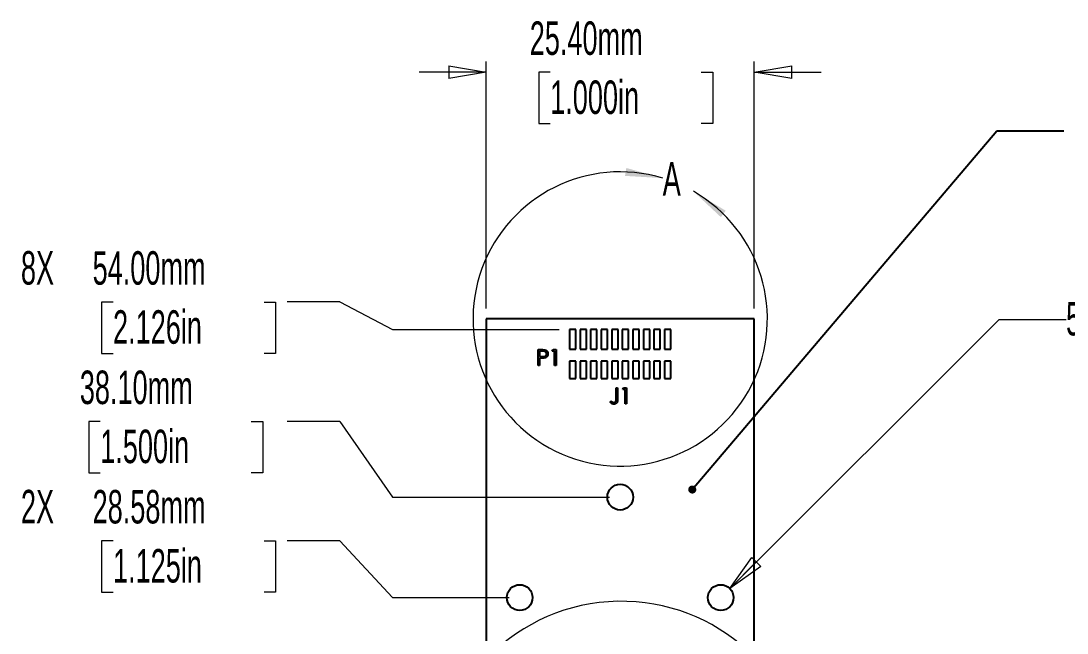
# Model space of a CAD drawing. Header units: millimetres. Extents: x 11 to 423, y -53 to 270.
# Drawn here: x 162.8 to 261.9, y 137.6 to 195.6 of the extents above; entities that cross this region are included whole.
import ezdxf

# ---------------------------------------------------------------- set-up
doc = ezdxf.new("R2010")
doc.units = ezdxf.units.MM
doc.styles.add('SLDTEXTSTYLE0', font='TXT', dxfattribs={"width": 0.605})
doc.dimstyles.new('SLDDIMSTYLE1', dxfattribs={"dimtxt": 3.175, "dimasz": 3.556, "dimexe": 0, "dimexo": 0.0625, "dimgap": 0.79375, "dimtad": 0, "dimtih": 1, "dimtoh": 1, "dimrnd": 1e-09, "dimzin": 12, "dimdsep": 46, "dimtxsty": 'SLDTEXTSTYLE0', "dimblk1": 'NONE', "dimblk2": 'NONE', "dimsah": 1, "dimcen": 0.09, "dimadec": 0, "dimazin": 3, "dimtfac": 1, "dimtofl": 0, "dimtmove": 0, "dimatfit": 3, "dimldrblk": 'NONE', "dimfxl": 1, "dimfrac": 2, "dimtolj": 1, "dimtzin": 12, "dimarcsym": 0})
doc.dimstyles.new('SLDDIMSTYLE2', dxfattribs={"dimtxt": 3.175, "dimasz": 3.556, "dimexe": 0, "dimexo": 0.0625, "dimgap": 0.79375, "dimtad": 0, "dimtih": 1, "dimtoh": 1, "dimrnd": 1e-09, "dimzin": 4, "dimdsep": 46, "dimtxsty": 'SLDTEXTSTYLE0', "dimblk1": 'NONE', "dimblk2": 'NONE', "dimsah": 1, "dimcen": 0.09, "dimadec": 0, "dimazin": 1, "dimtfac": 1, "dimtofl": 0, "dimtmove": 0, "dimatfit": 3, "dimldrblk": 'NONE', "dimfxl": 1, "dimfrac": 2, "dimtolj": 1, "dimtzin": 12, "dimarcsym": 0})
doc.dimstyles.new('SLDDIMSTYLE3', dxfattribs={"dimtxt": 3.175, "dimasz": 3.556, "dimexe": 0, "dimexo": 0.0625, "dimgap": 0.79375, "dimtad": 0, "dimtih": 1, "dimtoh": 1, "dimrnd": 1e-09, "dimzin": 4, "dimdsep": 46, "dimtxsty": 'SLDTEXTSTYLE0', "dimblk1": 'NONE', "dimblk2": 'NONE', "dimsah": 1, "dimcen": 0.09, "dimadec": 0, "dimazin": 1, "dimtfac": 1, "dimtofl": 0, "dimtmove": 0, "dimatfit": 3, "dimldrblk": 'NONE', "dimfxl": 1, "dimfrac": 2, "dimtolj": 1, "dimtzin": 12, "dimarcsym": 0})
doc.dimstyles.new('SLDDIMSTYLE4', dxfattribs={"dimtxt": 3.175, "dimasz": 3.556, "dimexe": 0, "dimexo": 0.0625, "dimgap": 0.79375, "dimtad": 0, "dimtih": 1, "dimtoh": 1, "dimrnd": 1e-09, "dimzin": 4, "dimdsep": 46, "dimtxsty": 'SLDTEXTSTYLE0', "dimblk1": 'CLOSED', "dimblk2": 'CLOSED', "dimsah": 1, "dimcen": 0.09, "dimadec": 0, "dimazin": 1, "dimtfac": 1, "dimtmove": 0, "dimatfit": 0, "dimldrblk": 'CLOSED', "dimfxl": 1, "dimfrac": 2, "dimtolj": 1, "dimtzin": 12, "dimarcsym": 0})
doc.dimstyles.new('SLDDIMSTYLE5', dxfattribs={"dimtxt": 3.175, "dimasz": 3.556, "dimexe": 0, "dimexo": 0.0625, "dimgap": 0.79375, "dimtad": 0, "dimtih": 1, "dimtoh": 1, "dimdec": 4, "dimrnd": 1e-09, "dimzin": 12, "dimdsep": 46, "dimtxsty": 'SLDTEXTSTYLE0', "dimblk1": 'NONE', "dimblk2": 'CLOSED', "dimsah": 1, "dimcen": 0, "dimadec": 0, "dimazin": 3, "dimtfac": 1, "dimtmove": 0, "dimatfit": 3, "dimldrblk": 'NONE', "dimfxl": 1, "dimfrac": 2, "dimtolj": 1, "dimtzin": 12, "dimarcsym": 0})
doc.dimstyles.new('SLDDIMSTYLE6', dxfattribs={"dimtxt": 0.18, "dimasz": 0.762, "dimexe": 0, "dimexo": 0.0625, "dimgap": 0, "dimtad": 0, "dimtih": 1, "dimtoh": 1, "dimdec": 0, "dimrnd": 1e-09, "dimzin": 0, "dimdsep": 46, "dimtxsty": 'Standard', "dimblk1": 'DOT', "dimblk2": 'DOT', "dimsah": 1, "dimcen": 0.09, "dimadec": 0, "dimazin": 0, "dimtfac": 0.762, "dimtdec": 0, "dimtofl": 0, "dimtmove": 0, "dimatfit": 3, "dimldrblk": 'DOT', "dimfxl": 1, "dimfrac": 2, "dimtolj": 1, "dimtzin": 0, "dimarcsym": 0})

# ---------------------------------------------------------------- blocks, each defined once
blk = doc.blocks.new('_D_7')
at = {"color": 7, "linetype": 'Continuous', "lineweight": 18}
for p, q in [((171.499, 146.318), (170.408, 146.318)), ((170.408, 146.318), (170.408, 141.445)), ((185.809, 146.318), (186.9, 146.318)), ((186.9, 146.318), (186.9, 141.445)), ((192.992, 146.323), (187.992, 146.323)), ((192.992, 146.323), (197.992, 140.933)), ((170.408, 141.445), (171.499, 141.445)), ((186.9, 141.445), (185.809, 141.445)), ((197.992, 140.933), (209.045, 140.933))]:
    blk.add_line(p, q, dxfattribs=at)
at = {"color": 7, "linetype": 'Continuous', "lineweight": 18, "char_height": 3.175, "attachment_point": 1, "style": 'SLDTEXTSTYLE0'}
for s, insert in [('2X', (162.768, 151.147)), ('28.58mm', (169.563, 151.139)), ('1.125in', (171.499, 145.538))]:
    blk.add_mtext(s, dxfattribs=dict(at, insert=insert))
blk = doc.blocks.new('_NONE')
blk = doc.blocks.new('_D_8')
at = {"color": 7, "linetype": 'Continuous', "lineweight": 18}
for p, q in [((170.286, 157.64), (169.195, 157.64)), ((169.195, 157.64), (169.195, 152.767)), ((184.596, 157.64), (185.687, 157.64)), ((185.687, 157.64), (185.687, 152.767)), ((192.992, 157.644), (187.992, 157.644)), ((192.992, 157.644), (197.992, 150.458)), ((169.195, 152.767), (170.286, 152.767)), ((185.687, 152.767), (184.596, 152.767)), ((197.992, 150.458), (218.57, 150.458))]:
    blk.add_line(p, q, dxfattribs=at)
at = {"color": 7, "linetype": 'Continuous', "lineweight": 18, "char_height": 3.175, "attachment_point": 1, "style": 'SLDTEXTSTYLE0'}
for s, insert in [('38.10mm', (168.351, 162.46)), ('1.500in', (170.286, 156.86))]:
    blk.add_mtext(s, dxfattribs=dict(at, insert=insert))
blk = doc.blocks.new('_D_9')
at = {"color": 7, "linetype": 'Continuous', "lineweight": 18}
for p, q in [((171.499, 168.961), (170.408, 168.961)), ((170.408, 168.961), (170.408, 164.089)), ((185.809, 168.961), (186.9, 168.961)), ((186.9, 168.961), (186.9, 164.089)), ((192.992, 168.966), (187.992, 168.966)), ((192.992, 168.966), (197.992, 166.358)), ((197.992, 166.358), (213.77, 166.358)), ((170.408, 164.089), (171.499, 164.089)), ((186.9, 164.089), (185.809, 164.089))]:
    blk.add_line(p, q, dxfattribs=at)
at = {"color": 7, "linetype": 'Continuous', "lineweight": 18, "char_height": 3.175, "attachment_point": 1, "style": 'SLDTEXTSTYLE0'}
for s, insert in [('8X', (162.768, 173.791)), ('54.00mm', (169.563, 173.782)), ('2.126in', (171.499, 168.181))]:
    blk.add_mtext(s, dxfattribs=dict(at, insert=insert))
blk = doc.blocks.new('_CLOSED')
at = {"color": 0, "linetype": 'ByBlock', "lineweight": -2}
for p, q in [((-1, 0.166667), (0, 0)), ((-1, 0.166667), (-1, -0.166667)), ((0, 0), (-1, -0.166667)), ((0, 0), (-1, 0))]:
    blk.add_line(p, q, dxfattribs=at)
blk = doc.blocks.new('_D_10')
at = {"color": 7, "linetype": 'Continuous', "lineweight": 18}
for p, q in [((206.87, 168.358), (206.87, 191.759)), ((232.27, 168.358), (232.27, 191.759)), ((206.87, 190.759), (200.52, 190.759)), ((212.934, 190.754), (211.842, 190.754)), ((211.842, 190.754), (211.842, 185.881)), ((227.243, 190.754), (228.335, 190.754)), ((228.335, 190.754), (228.335, 185.881)), ((232.27, 190.759), (238.62, 190.759)), ((211.842, 185.881), (212.934, 185.881)), ((228.335, 185.881), (227.243, 185.881))]:
    blk.add_line(p, q, dxfattribs=at)
at = {"color": 7, "linetype": 'Continuous', "lineweight": 18, "xscale": 3.556, "yscale": 3.556}
blk.add_blockref('_CLOSED', (206.87, 190.759, -0.819), dxfattribs=at)
at = {"color": 7, "linetype": 'Continuous', "lineweight": 18, "xscale": 3.556, "yscale": 3.556, "rotation": 180}
blk.add_blockref('_CLOSED', (232.27, 190.759, -0.819), dxfattribs=at)
at = {"color": 7, "linetype": 'Continuous', "lineweight": 18, "char_height": 3.175, "attachment_point": 1, "style": 'SLDTEXTSTYLE0'}
for s, insert in [('25.40mm', (210.998, 195.575)), ('1.000in', (212.934, 189.974))]:
    blk.add_mtext(s, dxfattribs=dict(at, insert=insert))
blk = doc.blocks.new('_D_11')
at = {"color": 7, "linetype": 'Continuous', "lineweight": 18}
for p, q in [((292.156, 169.751), (291.064, 169.751)), ((291.064, 169.751), (291.064, 164.878)), ((306.465, 169.751), (307.557, 169.751)), ((307.557, 169.751), (307.557, 164.878)), ((229.957, 141.795), (255.477, 167.315)), ((255.477, 167.315), (261.827, 167.315)), ((291.064, 164.878), (292.156, 164.878)), ((307.557, 164.878), (306.465, 164.878))]:
    blk.add_line(p, q, dxfattribs=at)
at = {"color": 7, "linetype": 'Continuous', "lineweight": 18, "xscale": 3.556, "yscale": 3.556, "rotation": 225}
blk.add_blockref('_CLOSED', (229.957, 141.795, -0.819), dxfattribs=at)
at = {"color": 7, "linetype": 'Continuous', "lineweight": 18, "char_height": 3.175, "attachment_point": 1, "style": 'SLDTEXTSTYLE0'}
for s, insert in [('5', (261.827, 168.971)), ('X', (264.252, 168.971)), ('%%c', (268.375, 168.962)), ('2.44mm', (274.195, 168.971)), ('0.096in', (292.156, 168.971)), ('THRU ALL', (309.839, 168.971))]:
    blk.add_mtext(s, dxfattribs=dict(at, insert=insert))
blk = doc.blocks.new('_DOT')
at = {"color": 0, "linetype": 'ByBlock', "lineweight": -2}
blk.add_line((-0.5, 0), (-1, 0), dxfattribs=at)
at = {"color": 0, "linetype": 'ByBlock', "const_width": 0.5}
blk.add_lwpolyline([(-0.25, 0, 1), (0.25, 0, 1)], format="xyb", close=True, dxfattribs=at)

msp = doc.modelspace()

# ---------------------------------------------------------------- linework, layer by layer
at = {"color": 7, "linetype": 'Continuous', "lineweight": 25}
for p, q in [((232.26976, 167.35769), (206.86976, 167.35769)), ((206.86976, 167.35769), (206.86976, 112.35769)), ((232.26976, 112.35769), (232.26976, 167.35769)), ((215.36976, 166.35769), (214.76976, 166.35769)), ((214.76976, 166.35769), (214.76976, 164.50769)), ((215.36976, 164.50769), (215.36976, 166.35769)), ((216.36976, 166.35769), (215.76976, 166.35769)), ((215.76976, 166.35769), (215.76976, 164.50769)), ((216.36976, 164.50769), (216.36976, 166.35769)), ((217.36976, 166.35769), (216.76976, 166.35769)), ((216.76976, 166.35769), (216.76976, 164.50769)), ((217.36976, 164.50769), (217.36976, 166.35769)), ((218.36976, 166.35769), (217.76976, 166.35769)), ((217.76976, 166.35769), (217.76976, 164.50769)), ((218.36976, 164.50769), (218.36976, 166.35769)), ((219.36976, 166.35769), (218.76976, 166.35769)), ((218.76976, 166.35769), (218.76976, 164.50769)), ((219.36976, 164.50769), (219.36976, 166.35769)), ((220.36976, 166.35769), (219.76976, 166.35769)), ((219.76976, 166.35769), (219.76976, 164.50769)), ((220.36976, 164.50769), (220.36976, 166.35769)), ((221.36976, 166.35769), (220.76976, 166.35769)), ((220.76976, 166.35769), (220.76976, 164.50769)), ((221.36976, 164.50769), (221.36976, 166.35769)), ((222.36976, 166.35769), (221.76976, 166.35769)), ((221.76976, 166.35769), (221.76976, 164.50769)), ((222.36976, 164.50769), (222.36976, 166.35769)), ((223.36976, 166.35769), (222.76976, 166.35769)), ((222.76976, 166.35769), (222.76976, 164.50769)), ((223.36976, 164.50769), (223.36976, 166.35769)), ((224.36976, 166.35769), (223.76976, 166.35769)), ((223.76976, 166.35769), (223.76976, 164.50769)), ((224.36976, 164.50769), (224.36976, 166.35769)), ((211.79973, 164.44746), (212.0939, 164.44746)), ((211.79973, 162.94746), (211.79973, 164.44746)), ((211.93434, 164.29361), (211.93434, 163.79361)), ((212.20868, 164.29361), (211.93434, 164.29361)), ((211.93434, 163.79361), (212.19696, 163.79031)), ((211.93434, 163.63977), (211.93434, 162.94746)), ((212.04161, 163.63977), (211.93434, 163.63977)), ((213.12665, 164.29361), (213.21469, 164.44746)), ((213.35742, 164.29361), (213.12665, 164.29361)), ((213.21469, 164.44746), (213.49203, 164.44746)), ((213.35742, 162.94746), (213.35742, 164.29361)), ((213.49203, 164.44746), (213.49203, 162.94746)), ((214.76976, 164.50769), (215.36976, 164.50769)), ((215.76976, 164.50769), (216.36976, 164.50769)), ((216.76976, 164.50769), (217.36976, 164.50769)), ((217.76976, 164.50769), (218.36976, 164.50769)), ((218.76976, 164.50769), (219.36976, 164.50769)), ((219.76976, 164.50769), (220.36976, 164.50769)), ((220.76976, 164.50769), (221.36976, 164.50769)), ((221.76976, 164.50769), (222.36976, 164.50769)), ((222.76976, 164.50769), (223.36976, 164.50769)), ((223.76976, 164.50769), (224.36976, 164.50769)), ((211.93434, 162.94746), (211.79973, 162.94746)), ((213.49203, 162.94746), (213.35742, 162.94746)), ((215.36976, 163.35769), (214.76976, 163.35769)), ((214.76976, 163.35769), (214.76976, 161.70769)), ((215.36976, 161.70769), (215.36976, 163.35769)), ((215.76976, 163.35769), (215.76976, 161.70769)), ((216.36976, 163.35769), (215.76976, 163.35769)), ((216.36976, 161.70769), (216.36976, 163.35769)), ((217.36976, 163.35769), (216.76976, 163.35769)), ((216.76976, 163.35769), (216.76976, 161.70769)), ((217.36976, 161.70769), (217.36976, 163.35769)), ((218.36976, 163.35769), (217.76976, 163.35769)), ((217.76976, 163.35769), (217.76976, 161.70769)), ((218.36976, 161.70769), (218.36976, 163.35769)), ((219.36976, 163.35769), (218.76976, 163.35769)), ((218.76976, 163.35769), (218.76976, 161.70769)), ((219.36976, 161.70769), (219.36976, 163.35769)), ((220.36976, 163.35769), (219.76976, 163.35769)), ((219.76976, 163.35769), (219.76976, 161.70769)), ((220.36976, 161.70769), (220.36976, 163.35769)), ((221.36976, 163.35769), (220.76976, 163.35769)), ((220.76976, 163.35769), (220.76976, 161.70769)), ((221.36976, 161.70769), (221.36976, 163.35769)), ((222.36976, 163.35769), (221.76976, 163.35769)), ((221.76976, 163.35769), (221.76976, 161.70769)), ((222.36976, 161.70769), (222.36976, 163.35769)), ((223.36976, 163.35769), (222.76976, 163.35769)), ((222.76976, 163.35769), (222.76976, 161.70769)), ((223.36976, 161.70769), (223.36976, 163.35769)), ((224.36976, 163.35769), (223.76976, 163.35769)), ((223.76976, 163.35769), (223.76976, 161.70769)), ((224.36976, 161.70769), (224.36976, 163.35769)), ((214.76976, 161.70769), (215.36976, 161.70769)), ((215.76976, 161.70769), (216.36976, 161.70769)), ((216.76976, 161.70769), (217.36976, 161.70769)), ((217.76976, 161.70769), (218.36976, 161.70769)), ((218.76976, 161.70769), (219.36976, 161.70769)), ((219.76976, 161.70769), (220.36976, 161.70769)), ((220.76976, 161.70769), (221.36976, 161.70769)), ((221.76976, 161.70769), (222.36976, 161.70769)), ((222.76976, 161.70769), (223.36976, 161.70769)), ((223.76976, 161.70769), (224.36976, 161.70769)), ((219.18784, 160.82264), (219.32245, 160.82264)), ((219.18784, 159.82474), (219.18784, 160.82264)), ((219.32245, 160.82264), (219.32245, 159.80972)), ((219.80322, 160.66879), (219.89126, 160.82264)), ((220.03399, 160.66879), (219.80322, 160.66879)), ((219.89126, 160.82264), (220.16861, 160.82264)), ((220.03399, 159.32264), (220.03399, 160.66879)), ((220.16861, 160.82264), (220.16861, 159.32264)), ((218.61092, 159.45726), (218.69024, 159.57264)), ((220.16861, 159.32264), (220.03399, 159.32264))]:
    msp.add_line(p, q, dxfattribs=at)
for centre in [(219.56976, 150.45769), (210.04476, 140.93269), (229.09476, 140.93269)]:
    msp.add_circle(centre, 1.2192, dxfattribs=at)
at = {"color": 7, "linetype": 'Continuous', "lineweight": 18}
for centre, radius, start, end in [((219.56976, 167.35769), 13.94878, 73.2185977, 60.1922304), ((219.67535, 122.91723), 17.66718, 6.6376102, 355.8918208)]:
    msp.add_arc(centre, radius, start, end, dxfattribs=at)
at = {"color": 7, "linetype": 'Continuous', "lineweight": 25}
for points, knots in [([(212.42352, 163.66441), (212.41413, 163.66241), (212.39353, 163.65803), (212.35961, 163.65314), (212.32012, 163.64897), (212.27511, 163.64584), (212.22462, 163.64316), (212.16863, 163.64103), (212.10702, 163.63986), (212.06405, 163.6398), (212.04161, 163.63977)], [0, 0, 0, 0, 0.07517312, 0.16474626, 0.26801688, 0.38591188, 0.51778948, 0.66369098, 0.82441322, 1, 1, 1, 1]), ([(212.0939, 164.44746), (212.11413, 164.44744), (212.1529, 164.4474), (212.20849, 164.4461), (212.25898, 164.44438), (212.30426, 164.44199), (212.34447, 164.43916), (212.37942, 164.43519), (212.40939, 164.43105), (212.42735, 164.42684), (212.43554, 164.42492)], [0, 0, 0, 0, 0.17695575, 0.33905508, 0.48631822, 0.61878092, 0.73561883, 0.83874248, 0.92645707, 1, 1, 1, 1]), ([(212.19696, 163.79031), (212.20978, 163.7903), (212.23454, 163.79029), (212.2703, 163.792), (212.30347, 163.79397), (212.33396, 163.79686), (212.36178, 163.80094), (212.38698, 163.80506), (212.40935, 163.81101), (212.43554, 163.81904), (212.46472, 163.83272), (212.49646, 163.85259), (212.52336, 163.87791), (212.54664, 163.90638), (212.56511, 163.93805), (212.57864, 163.97194), (212.58658, 164.00769), (212.58765, 164.03216), (212.58819, 164.04452)], [0, 0, 0, 0, 0.07253837, 0.14003383, 0.20249568, 0.26057506, 0.31322834, 0.36158319, 0.40487836, 0.44412744, 0.51639969, 0.58650667, 0.65508537, 0.72438378, 0.79397353, 0.86163768, 0.93011094, 1, 1, 1, 1]), ([(212.58819, 164.04452), (212.58765, 164.05657), (212.58657, 164.08055), (212.57858, 164.11568), (212.56514, 164.14921), (212.54652, 164.18048), (212.52391, 164.20885), (212.49764, 164.23349), (212.46776, 164.2533), (212.43997, 164.26609), (212.41529, 164.27389), (212.39384, 164.27936), (212.36963, 164.28372), (212.34265, 164.28725), (212.31309, 164.29027), (212.28072, 164.29232), (212.24565, 164.29352), (212.2213, 164.29358), (212.20868, 164.29361)], [0, 0, 0, 0, 0.07004376, 0.13923832, 0.20819746, 0.27917337, 0.34998681, 0.41835385, 0.48760958, 0.55741107, 0.59533016, 0.63796405, 0.68591278, 0.73818516, 0.79610265, 0.85851654, 0.92665773, 1, 1, 1, 1]), ([(212.7228, 164.04512), (212.72262, 164.03278), (212.72227, 164.00865), (212.71803, 163.97335), (212.71231, 163.93961), (212.70353, 163.90752), (212.69202, 163.87725), (212.67853, 163.84836), (212.66225, 163.82132), (212.64354, 163.79605), (212.62274, 163.77252), (212.59991, 163.7509), (212.57517, 163.73131), (212.54858, 163.71371), (212.51989, 163.69852), (212.48953, 163.68491), (212.45723, 163.67348), (212.43489, 163.66746), (212.42352, 163.66441)], [0, 0, 0, 0, 0.07011889, 0.13719235, 0.20201618, 0.26463141, 0.32611655, 0.3860103, 0.44581185, 0.5052977, 0.56463328, 0.62428263, 0.68390203, 0.74395277, 0.80538773, 0.86838803, 0.93308403, 1, 1, 1, 1]), ([(212.43554, 164.42492), (212.44591, 164.42209), (212.4664, 164.41648), (212.49593, 164.40524), (212.52403, 164.39192), (212.55078, 164.37674), (212.57587, 164.35905), (212.59967, 164.33956), (212.62197, 164.31782), (212.64263, 164.29409), (212.66161, 164.26875), (212.67795, 164.24143), (212.69164, 164.21259), (212.70337, 164.18225), (212.71182, 164.15016), (212.71818, 164.11653), (212.72222, 164.08137), (212.72261, 164.05735), (212.7228, 164.04512)], [0, 0, 0, 0, 0.06248134, 0.12349038, 0.18341109, 0.24315322, 0.30212674, 0.36170967, 0.42184229, 0.4829319, 0.54455225, 0.60568072, 0.66767974, 0.72998439, 0.79455092, 0.86034562, 0.92890736, 1, 1, 1, 1]), ([(219.32245, 159.80972), (219.32232, 159.79099), (219.32206, 159.75502), (219.32064, 159.70322), (219.31801, 159.65592), (219.31418, 159.61301), (219.30907, 159.57463), (219.30323, 159.54048), (219.29615, 159.51085), (219.28549, 159.47758), (219.26802, 159.44109), (219.24172, 159.40168), (219.20905, 159.36721), (219.1712, 159.33727), (219.12786, 159.31342), (219.0799, 159.29629), (219.02763, 159.28585), (218.99137, 159.28475), (218.97269, 159.28418)], [0, 0, 0, 0, 0.07736068, 0.14854195, 0.21400774, 0.2729945, 0.3264092, 0.3738804, 0.41601994, 0.45212552, 0.51800171, 0.58236693, 0.64704378, 0.71333042, 0.78091197, 0.85039496, 0.92292297, 1, 1, 1, 1]), ([(218.98021, 159.43802), (218.99057, 159.43846), (219.01106, 159.43933), (219.04083, 159.44698), (219.06931, 159.45866), (219.09548, 159.47575), (219.1196, 159.49608), (219.13951, 159.52066), (219.1561, 159.5479), (219.16609, 159.57369), (219.17245, 159.59721), (219.17649, 159.61882), (219.18002, 159.64409), (219.18309, 159.67305), (219.1849, 159.70574), (219.18692, 159.74209), (219.18765, 159.78217), (219.18777, 159.81012), (219.18784, 159.82474)], [0, 0, 0, 0, 0.06232637, 0.12319625, 0.18403622, 0.24696409, 0.3106994, 0.37326764, 0.43658758, 0.50212479, 0.53900472, 0.58325538, 0.63444652, 0.69267605, 0.75857049, 0.83165867, 0.9119171, 1, 1, 1, 1]), ([(218.97269, 159.28418), (218.95814, 159.28464), (218.92886, 159.28557), (218.88528, 159.29317), (218.84182, 159.30488), (218.79825, 159.32202), (218.75372, 159.34534), (218.70762, 159.37584), (218.65935, 159.41349), (218.62756, 159.44222), (218.61092, 159.45726)], [0, 0, 0, 0, 0.1060709, 0.21342168, 0.32168549, 0.43385794, 0.55408128, 0.68758704, 0.83646585, 1, 1, 1, 1]), ([(218.69024, 159.57264), (218.70854, 159.56002), (218.7431, 159.53619), (218.79389, 159.50554), (218.83888, 159.47925), (218.86832, 159.46586), (218.88195, 159.45966)], [0, 0, 0, 0, 0.29918429, 0.56489895, 0.79854787, 1, 1, 1, 1]), ([(218.88195, 159.45966), (218.89021, 159.45642), (218.90642, 159.45007), (218.9312, 159.44297), (218.95585, 159.4391), (218.97218, 159.43838), (218.98021, 159.43802)], [0, 0, 0, 0, 0.26295163, 0.51570669, 0.76210923, 1, 1, 1, 1])]:
    msp.add_open_spline(points, degree=3, knots=knots, dxfattribs=at)
at = {"color": 7, "linetype": 'Continuous', "lineweight": 18}
for points in [[(223.59706, 180.71244), (220.15301, 181.67616), (220.02701, 180.92465)], [(226.50358, 179.46102), (229.11117, 177.01341), (229.57051, 177.6214)]]:
    msp.add_solid(points, dxfattribs=at)

# ---------------------------------------------------------------- texts
at = {"color": 7, "linetype": 'Continuous', "lineweight": 18, "insert": (223.59706, 182.2269), "char_height": 3.175, "attachment_point": 1, "style": 'SLDTEXTSTYLE0'}
msp.add_mtext('A', dxfattribs=at)

# ---------------------------------------------------------------- dimensions: what is measured, and where the dimension line sits
at = {"color": 7, "linetype": 'Continuous', "lineweight": 18}
dim = msp.add_linear_dim(base=(206.86976, 190.75864), p1=(232.26976, 167.35769), p2=(206.86976, 167.35769), dimstyle='SLDDIMSTYLE4', dxfattribs=at)
dim.commit()
dim.dimension.update_dxf_attribs({"geometry": '_D_10', "text_midpoint": (220.08832, 190.75864), "dimtype": 160})
for feature_location, offset, origin, text, dimstyle, picture, middle in [((214.76976, 166.35769), (-26.77824, 2.60805), (206.86976, 112.35769), '8X <>', 'SLDDIMSTYLE2', '_D_9', (175.37971, 168.96574)), ((210.0447566095, 140.9326909672), (-22.0532380619, 5.389827396), (206.8697566095, 112.3576909672), '2X <>', 'SLDDIMSTYLE1', '_D_7', (175.3797121549, 146.3225183632))]:
    dim = msp.add_ordinate_dim(feature_location=feature_location, offset=offset, dtype=0, origin=origin, text=text, dimstyle=dimstyle, dxfattribs=at)
    dim.commit()
    dim.dimension.update_dxf_attribs({"geometry": picture, "text_midpoint": middle})
dim = msp.add_diameter_dim_2p(p1=(228.23265, 140.07059), p2=(229.95686, 141.7948), text='5X <> THRU ALL\\P', dimstyle='SLDDIMSTYLE5', dxfattribs=at)
dim.commit()
dim.dimension.update_dxf_attribs({"geometry": '_D_11', "text_midpoint": (296.38536, 167.31485), "dimtype": 163})
dim = msp.add_ordinate_dim(feature_location=(219.56976, 150.45769), offset=(-31.57824, 7.18644), dtype=0, origin=(206.86976, 112.35769), dimstyle='SLDDIMSTYLE3', dxfattribs=at)
dim.commit()
dim.dimension.update_dxf_attribs({"geometry": '_D_8', "text_midpoint": (177.44126, 157.64413)})

# ---------------------------------------------------------------- leaders
at = {"color": 7, "linetype": 'Continuous', "lineweight": 0}
msp.add_leader([(226.40015, 151.17786), (255.2574, 185.20429), (261.6074, 185.20429)], dimstyle='SLDDIMSTYLE6', dxfattribs=at)

doc.saveas('drawing.dxf')
